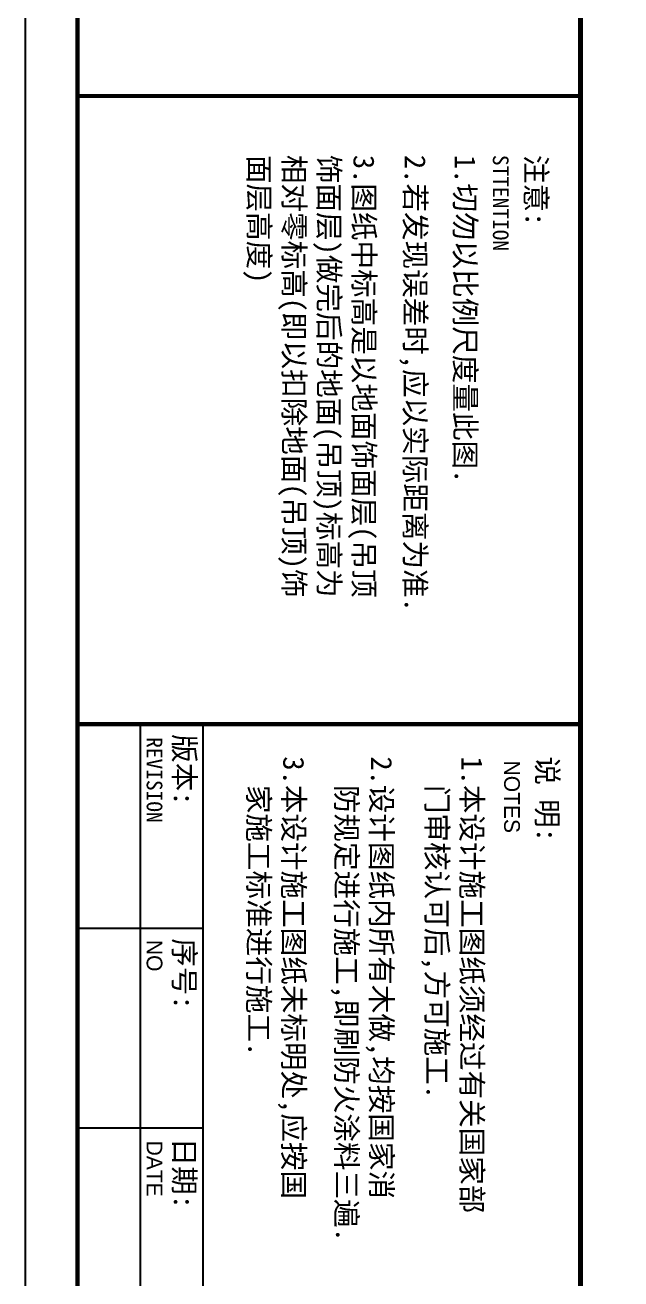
# Model space of a CAD drawing. Extents: x -220435 to 246757, y -381552 to -223577.
# Drawn here: x -66737 to -49653, y -331089 to -295113 of the extents above; entities that cross this region are included whole.
import ezdxf

# ---------------------------------------------------------------- set-up
doc = ezdxf.new("R2010")
doc.units = 0
doc.header["$LTSCALE"] = 1500
doc.header["$MEASUREMENT"] = 0
doc.layers.add('AXIS', color=7, linetype='CONTINUOUS')
doc.layers.add('JIAJU1', color=1, linetype='CONTINUOUS')

msp = doc.modelspace()

# ---------------------------------------------------------------- linework, layer by layer
at = {"layer": 'AXIS', "color": 250}
for p, q in [((-63432, -333197.4), (-63432, -315173.2)), ((-61629.1, -333197.4), (-61629.1, -315173.2)), ((-65234.9, -321029.1), (-61629.1, -321029.1)), ((-65234.9, -326749.4), (-61629.1, -326749.4))]:
    msp.add_line(p, q, dxfattribs=at)
msp.add_lwpolyline([(20102.7, -253559.3), (-66737.4, -253559.3), (-66737.4, -370748.3), (20102.7, -370748.3)], close=True, dxfattribs=at)
at = {"layer": 'AXIS', "color": 0, "const_width": 120.2}
msp.add_lwpolyline([(18600.3, -255061.7), (-65234.9, -255061.7), (-65234.9, -369245.9), (18600.3, -369245.9)], close=True, dxfattribs=at)
at = {"layer": 'AXIS', "color": 0}
for points, const_width in [([(-50811.7, -255061.7), (-50811.7, -369245.9)], 150.2), ([(-65234.9, -297149), (-50811.7, -297149)], 120.2), ([(-65234.9, -315173.2), (-50811.7, -315173.2)], 120.2)]:
    msp.add_lwpolyline(points, dxfattribs=dict(at, const_width=const_width))

# ---------------------------------------------------------------- texts
at = {"layer": 'AXIS', "color": 250, "attachment_point": 1, "rotation": 270}
for s, insert, char_height, width in [('{\\fSimHei|b0|i0|c134|p2;\\C5;3.图纸中标高是以地面饰面层(吊顶\\P饰面层)做完后的地面(吊顶)标高为\\P相对零标高(即以扣除地面(吊顶)饰\\P面层高度)}', (-56719.3, -298838.1), 600.969, 14968.525), ('{\\fSimHei|b0|i0|c134|p2;\\C5;2.若发现误差时,应以实际距离为准.}', (-55250.5, -298838.1), 600.969, 14968.525), ('{\\fSimHei|b0|i0|c134|p2;\\C5;1.切勿以比例尺度量此图.}', (-53816.6, -298838.1), 600.969, 14968.525), ('{\\fSimSun|b0|i0|c134|p2;\\C5;STTENTION}', (-52874, -298838.1), 450.727, 5551.563), ('{\\fSimHei|b0|i0|c134|p2;\\C5;版本:}', (-61869.2, -315458.4), 600.969, 5551.563), ('{\\fSimSun|b0|i0|c134|p2;\\C5;REVISION}', (-62801.3, -315545.4), 450.727, 5551.563), ('{\\fSimHei|b0|i0|c134|p2;\\C5;3.本设计施工图纸未标明处,应按国\\P  家施工标准进行施工.}', (-58734.4, -316095), 600.969, 14968.525), ('{\\fSimHei|b0|i0|c134|p2;\\C5;2.设计图纸内所有木做,均按国家消\\P  防规定进行施工,即刷防火涂料三遍.}', (-56216, -316095), 600.969, 14968.525), ('{\\fSimHei|b0|i0|c134|p2;\\C5;1.本设计施工图纸须经过有关国家部\\P  门审核认可后,方可施工.}', (-53623, -316095), 600.969, 14968.525), ('{\\fSimHei|b0|i0|c134|p2;\\C5;说 明:}', (-51460.9, -316095), 600.969, 5551.563), ('\\fￋￎￌ￥|b0|i0|c134|p2;\\C5;NOTES', (-52550.2, -316217.5), 450.727, 5551.563), ('\\fￋￎￌ￥|b0|i0|c134|p2;\\C5;NO', (-62801.3, -321362.4), 450.727, 5551.563), ('{\\fSimHei|b0|i0|c134|p2;\\C5;序号:}', (-61869.2, -321314.3), 600.969, 5551.563), ('\\fￋￎￌ￥|b0|i0|c134|p2;\\C5;DATE', (-62801.3, -327121.7), 450.727, 5551.563), ('{\\fSimHei|b0|i0|c134|p2;\\C5;日期:}', (-61869.2, -327034.6), 600.969, 5551.563)]:
    msp.add_mtext(s, dxfattribs=dict(at, insert=insert, char_height=char_height, width=width))
at = {"layer": 'JIAJU1', "color": 22, "insert": (-51783.8, -298838.1), "char_height": 600.969, "width": 5551.563, "attachment_point": 1, "rotation": 270}
msp.add_mtext('{\\fSimHei|b0|i0|c134|p2;\\C5;注意:}', dxfattribs=at)

doc.saveas('drawing.dxf')
